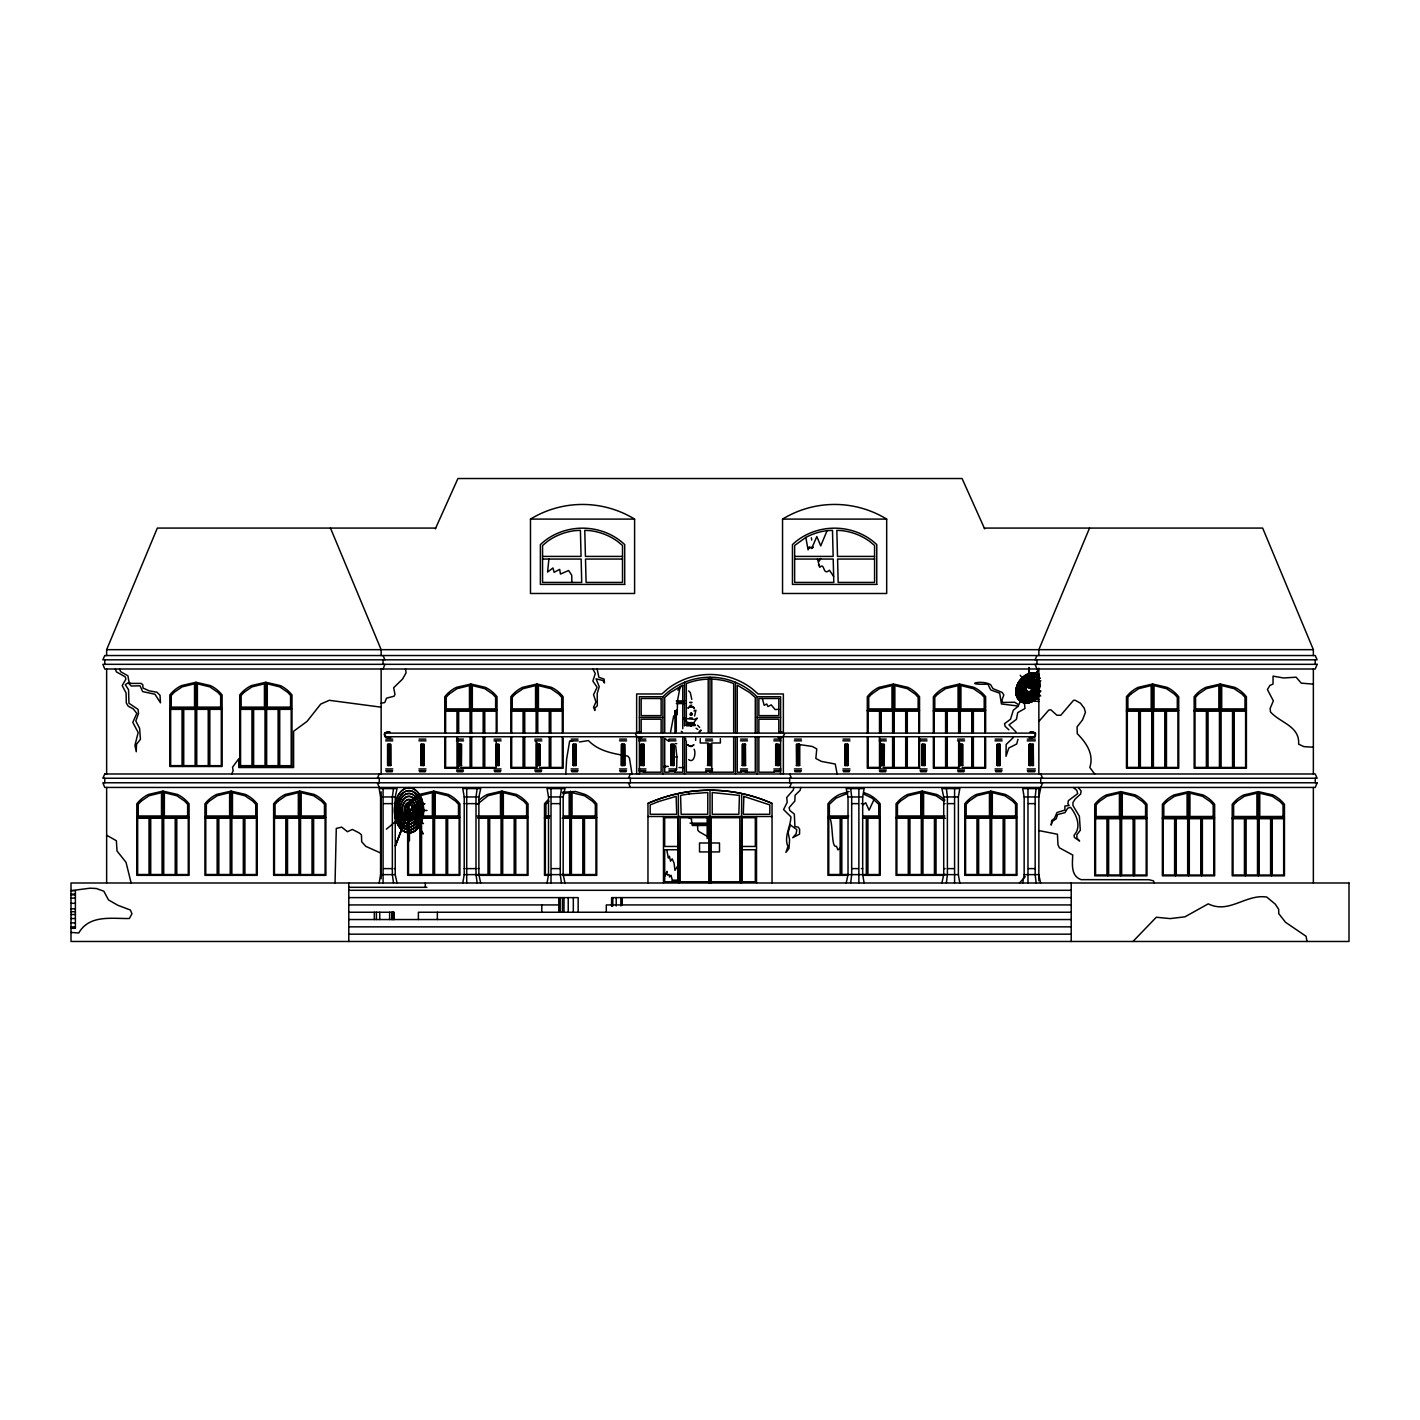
<?xml version="1.0" encoding="UTF-8"?>
<svg xmlns="http://www.w3.org/2000/svg" width="1420" height="1420" viewBox="0 0 1420 1420"><rect width="100%" height="100%" fill="white"/><g stroke="black" fill="none" stroke-linecap="round" stroke-linejoin="round"><path stroke-width="1.5" d="M548.883 559.054L547.605 572.082L552.966 567.947L554.12 572.313L559.675 569.384L560.474 574.071L568.621 570.503L571.727 575.224L571.887 582.413M426.994 810.465L405.055 810.234C404.079 814.565 412.19 819.819 412.723 811.796M400.351 813.82L404.54 822.411L395.328 845.912L408.694 810.163L423.213 833.93L408.8 810.27L424.899 803.684L408.765 810.074L409.137 840.658M675.672 745.766L676.914 756.966L676.63 769.924L675.441 769.924M1017.98 739.252L1016.702 743.991L1008.821 748.003L1005.999 756.31L1006.159 744.471L1013.206 737.619M335.049 882.991L336.274 828.446L341.67 827.132L347.421 831.694L352.373 829.44L359.047 832.848L361.425 834.747L361.709 841.794L365.81 846.355L381.146 853.225M741.719 793.567L741.009 882.991M691.788 714.349L691.806 713.514A2.68 2.52 -10 0 1 691.913 715.005L690.28 715.005A4.633 4.366 -10 0 1 690.493 713.497L690.528 714.668L691.788 714.278M565.799 773.989L566.615 759.221L569.633 741.062L572.615 741.098M858.869 788.597L858.869 882.991M954.577 788.597L954.577 882.991M1027.973 882.991L1027.973 788.597M691.806 713.514L690.723 714.597A2.876 2.716 -10 0 1 690.865 713.656L691.54 713.39M687.99 722.372C685.611 723.916 694.753 720.934 693.599 724.129M383.08 882.991L383.08 788.597M466.718 882.991L466.718 788.597M551.013 882.991L551.013 788.597M405.534 808.726L405.055 810.234M412.9 811.885L412.528 807.27M415.918 813.163L415.261 804.856M414.516 824.984L419.628 814.76L418.598 801.909M421.385 815.506L420.178 800.525M395.044 815.967L396.464 821.434A22.613 14.555 -90 0 0 421.687 821.701L423.692 810.429L421.793 799.105M668.838 739.909L668.66 741.24L664.72 738.418L664.72 772.196L668.713 772.196M1036.405 685.86L1033.245 692.96A7.881 5.964 -54.6 0 1 1024.565 693.847A7.881 5.964 -54.6 0 1 1024.903 684.458C1027.033 681.121 1032.624 678.92 1035.428 682.647L1035.961 684.227M1037.896 687.688C1040.629 678.316 1027.352 675.92 1023.66 683.57A9.922 7.49 -54.6 0 0 1023.234 695.374A9.922 7.49 -54.6 0 0 1034.133 694.256L1035.837 692.303M850.686 882.991L851.68 874.631L851.68 796.957L850.686 788.597M946.377 882.991L947.389 874.631L947.389 796.957L946.377 788.597M1036.156 788.597L1035.162 796.957L1035.162 874.631L1036.156 882.991M387.11 737.459A9.141 9.141 0 0 1 385.104 736.731A4.775 4.775 0 0 1 384.625 733.11A9.816 9.816 0 0 1 390.038 731.992A19.294 13.65 90 0 0 386.098 732.471L384.465 734.335L386.417 737.282A17.927 12.673 -90 0 0 390.66 737.601M694.398 710.106L694.131 711.118M393.517 788.597L392.346 796.957L392.346 874.631L393.517 882.991M477.173 788.597L476.002 796.957L476.002 874.631L477.173 882.991M561.45 788.597L560.279 796.957L560.279 874.631L561.45 882.991M379.14 882.991L380.578 874.631L380.578 796.957L379.14 788.597L397.05 788.597L395.239 796.957L395.239 874.631L397.05 882.991M462.778 882.991L464.216 874.631L464.216 796.957L462.778 788.597L480.688 788.597L478.877 796.957L478.877 874.631L480.688 882.991M547.073 882.991L548.51 874.631L548.51 796.957L547.073 788.597L564.982 788.597L563.172 796.957L563.172 874.631L564.982 882.991M864.123 882.991L862.685 874.631L862.685 796.957L864.123 788.597L846.213 788.597L848.024 796.957L848.024 874.631L846.213 882.991M959.813 882.991L958.376 874.631L958.376 796.957L959.813 788.597L941.904 788.597L943.714 796.957L943.714 874.631L941.904 882.991M1022.719 882.991L1024.157 874.631L1024.157 796.957L1022.719 788.597L1040.629 788.597L1038.819 796.957L1024.157 796.957M670.595 731.903L673.683 715.893L675.015 717.597L674.926 710.781L677.18 714.757L677.571 700.379L680.18 686.446M793.816 787.443L793.336 789.946L786.733 797.472L787.195 802.264L783.574 809.577L790.869 816.766C790.762 826.848 783.68 836.327 787.922 846.551L785.899 852.444L788.97 848.521L789.591 839.753L788.118 832.457L790.425 824.984L796.815 829.617L796.141 833.771L792.733 837.693L799.566 834.126L799.62 829.156L798.129 827.097L794.916 826.547L794.33 814.086L789.786 810.394L789.147 807.607L794.845 801.022L795.093 795.235L800.046 790.443L800.827 787.443M414.09 812.382C414.036 819.766 404.096 819.606 404.132 812.275C405.463 824.825 419.006 814.388 413.788 806.169M416.947 817.387L418.19 810.359L417.018 803.312C420.604 811.21 415.421 829.599 404.54 822.411M418.403 818.719L419.486 814.689M396.961 815.186L398.079 820.014A19.738 12.709 -90 0 0 420.089 820.245L421.243 815.453M423.036 816.216L418.971 826.813A21.193 13.65 -90 0 1 409.492 832.777C401.043 832.315 396.428 823.387 395.168 815.914M873.957 799.655L869.075 810.181L865.721 802.744L862.65 805.087M693.599 723.738L694.007 722.886M1026.305 688.043L1027.175 686.109A4.171 3.159 -54.6 0 0 1027.015 691.061A4.171 3.159 -54.6 0 0 1031.594 690.599M1037.115 690.067C1041.659 683.694 1033.884 674.926 1027.299 679.931M1038.694 690.528L1040.061 684.724L1029.624 687.972L1026.429 687.031L1040.966 691.114M827.079 530.636L820.742 545.884L816.819 536.565L811.885 547.96L810.909 547.144L809.666 548.155L809.311 546.771L808.069 549.859L805.832 537.434A56.303 51.581 0 0 1 827.079 530.636L832.475 530.317L833.149 556.409L794.632 556.409M395.328 845.912L409.013 810.163M415.35 820.068L411.356 823.582L406.777 823.529L404.647 822.127L405.57 819.695L403.173 815.524M406.422 817.441L405.658 819.447L407.309 820.511L412.51 819.517M406.51 817.174L409.12 810.092L405.055 810.057M687.812 723.632L687.884 724.555M383.045 668.997L384.927 664.329M789.644 787.443L791.543 782.775M1040.736 787.443L1042.635 782.775M1034.257 737.033A9.141 9.141 0 0 0 1034.896 736.731L1035.375 733.11L1033.902 732.471A19.294 13.65 -90 0 0 1029.961 731.992A9.816 9.816 0 0 1 1035.375 733.11A4.775 4.775 0 0 1 1034.896 736.731L1033.582 737.282A17.927 12.673 -90 0 1 1029.34 737.601M106.642 655.543L106.642 649.668L157.336 528.08L435.692 528.08M1089.531 528.08L1038.854 649.668L1038.854 655.543M231.566 774.326L233.129 770.758L232.543 767.191L238.791 758.724L238.791 767.528L293.603 767.528L293.603 731.282L307.039 721.395L320.742 704.072L329.245 700.308L381.146 707.178M377.365 778.249L379.264 773.989M628.457 778.249L630.356 773.989M1035.073 659.821L1036.955 655.543M1039.493 681.742L1029.571 687.812L1028.932 668.003M435.336 528.861L457.932 478.522L962.068 478.522L984.663 528.861M677.784 865.756L674.979 870.353L674.038 863.023L672.157 858.816L670.542 861.177L669.388 856.278L668.359 858.053L666.743 849.746M1040.824 680.677L1029.571 687.812L1038.783 668.234L1029.695 688.043L1029.198 667.506M664.684 876.424L666.974 871.33C666.637 879.495 669.281 870.708 669.512 877.045L671.074 875.306L672.672 881.784M412.35 813.198A5.786 3.728 -90 0 1 405.889 813.128A6.071 3.905 -90 0 1 409.155 804.199L409.084 815.985L432.372 815.985L432.372 792.662L419.894 795.75L409.084 804.359A6.071 3.905 -90 0 1 412.492 813.341A6.071 3.905 -90 0 1 405.73 813.269A5.786 3.728 -90 0 1 409.155 804.483A5.786 3.728 -90 0 1 412.35 813.198L409.102 816.056L405.339 811.796M415.03 815.648L410.895 820.849L405.57 819.695M414.072 818.062L415.971 810.341L415.084 805.016M419.965 820.139L417.728 824.7A18.478 11.893 -90 0 1 409.475 829.919L402.765 827.115M689.818 723.916L691.558 723.898L687.759 724.235A4.562 1.189 0 0 0 687.404 725.868L695.179 725.478A4.562 1.189 0 0 0 693.422 724.111M819.251 561.166L820.636 558.451M1031.683 690.723L1033.298 685.824M1032.429 689.871L1032.997 688.878M1033.298 690.475L1034.062 683.908L1029.606 682.825M1037.292 690.12L1034.239 694.398A10.153 7.668 -54.6 0 1 1023.092 695.534A10.153 7.668 -54.6 0 1 1023.518 683.464L1025.258 681.493M1038.393 694.131L1040.221 690.972A14.076 10.632 -54.6 0 1 1022.24 699.811A14.076 10.632 -54.6 0 1 1021.726 680.677A14.076 10.632 -54.6 0 1 1039.759 678.405M1040.328 690.99L1036.05 696.989A14.218 10.756 -54.6 0 1 1020.412 698.604A14.218 10.756 -54.6 0 1 1021.015 681.671L1026.305 676.719M687.812 745.358L687.812 744.754M693.51 724.395L691.54 723.916M694.611 715.982L695.924 710.106M416.681 822.144C411.055 832.599 398.434 823.902 398.576 814.53M1029.358 673.488L1019.737 680.766A16.294 12.319 -54.6 0 0 1019.045 700.149A16.294 12.319 -54.6 0 0 1036.973 698.303L1039.759 695.125A16.294 12.319 -54.6 0 1 1020.163 701.107A16.294 12.319 -54.6 0 1 1019.613 680.677A16.294 12.319 -54.6 0 1 1039.103 674.589M1026.802 678.316L1022.258 682.558A12.194 9.212 -54.6 0 0 1021.743 697.078L1018.832 704.852L1014.643 702.243L1002.626 702.456L1001.934 700.166L1003.833 694.895L1002.183 692.445L992.97 688.629L990.592 684.671C981.894 679.328 961.233 685.079 987.894 684.174L990.698 689.907L999.698 693.208L1001.419 703.965L1018.459 706.077L1013.33 710.213L1010.507 719.265L1004.508 723.721L1005.182 726.401L1008.874 729.827M1034.594 685.043L1034.204 689.232L1032.393 691.753A5.982 4.526 -54.6 0 1 1025.808 692.428A5.982 4.526 -54.6 0 1 1026.074 685.31L1028.293 683.215M1038.854 721.484L1048.776 710.071L1050.906 709.822L1056.888 715.236L1060.758 715.289L1073.52 700.326L1075.171 700.273L1080.478 703.237L1084.188 708.118L1085.448 712.325L1082.484 719.993L1077.088 726.827L1077.247 733.661C1086.637 743.068 1094.074 754.41 1089.814 767.457L1094.678 773.989M1019.471 882.991L1025.258 876.601M477.209 804.359L488.001 795.75L500.479 792.662L500.479 815.985L477.209 815.985M548.848 801.164L545.919 804.359L545.919 815.985L549.788 815.985M699.048 731.992L700.752 730.164M699.492 732.01L701.125 730.27M1132.965 941.478L1156.306 917.249L1170.169 918.598L1184.99 916.805L1208.243 903.848C1229.188 914.249 1245.713 893.819 1266.729 897.049L1275.249 904.114L1278.674 909.297L1278.763 913.646L1285.526 922.29L1306.081 936.295L1307.004 941.478M1022.595 677.677L1029.358 673.63L1036.6 673.595A15.123 11.431 -54.6 0 1 1039.12 674.802A16.135 12.194 -54.6 0 0 1019.72 680.748A16.135 12.194 -54.6 0 0 1020.252 700.983A16.135 12.194 -54.6 0 0 1039.546 694.966M1024.423 680.286C1028.417 675.618 1037.842 675.068 1039.493 682.115M1026.358 683.055L1031.257 680.854L1034.204 681.707A7.668 5.786 -54.6 0 1 1031.488 693.901A7.668 5.786 -54.6 0 1 1023.323 688.043A7.668 5.786 -54.6 0 1 1034.08 681.618M1027.193 684.28L1029.606 682.629M1027.902 685.292L1031.506 683.996L1033.281 686.836M805.832 537.434L794.632 545.493L794.632 582.413L833.806 582.413L833.203 559.054L794.632 559.054M690.191 722.816L691.38 722.94M840.125 848.059L837.96 849.959L836.451 846.213C831.321 848.592 833.291 826.795 830.043 818.24M1026.341 676.843L1032.535 674.784M1028.737 684.653L1031.435 684.191M778.817 709.325L775.089 709.556L771.22 704.87L767.954 706.539L766.729 704L764.173 705.314L762.362 698.516M1039.688 684.671L1029.465 687.866L1040.718 695.995M693.262 723.099L687.972 722.62M562.373 792.253L575.615 791.508L585.147 794.454A33.263 33.263 0 0 1 596.755 803.809L596.755 875.341L564.095 875.341M562.728 793.638L569.189 792.662L569.189 815.985L563.385 815.985M849.071 791.508L839.539 794.454A33.263 33.263 0 0 0 827.931 803.809L827.931 875.341L847.527 875.341M847.722 793.265L836.025 798.164L829.351 804.359L829.351 815.985L848.752 815.985M411.836 826.422C404.576 828.889 399.535 820.671 398.718 814.476M409.031 832.653L409.492 832.564A20.98 13.508 -90 0 0 418.882 826.653M381.146 703.202L384.767 702.545L386.524 698.161L394.121 696.208L394.973 694.273L393.642 687.741L402.534 679.097L406.084 672.778L405.517 668.997M1029.411 675.458L1035.73 675.441A13.17 9.958 -54.6 0 1 1039.884 678.476M1029.465 677.269L1034.594 677.109M579.413 741.985L588.448 740.566C598.903 751.464 613.564 753.629 627.835 756.097L629.468 758.209L632.024 773.989M689.907 705.474L691.824 705.172M195.96 682.274L181.44 685.611A33.263 33.263 0 0 0 169.832 694.948L169.832 766.481L222.106 766.481L222.106 694.948A33.263 33.263 0 0 0 210.497 685.611L195.96 682.274L195.96 766.481M265.859 682.274L251.34 685.611A33.263 33.263 0 0 0 239.731 694.948L239.731 766.481L291.988 766.481L291.988 694.948A33.263 33.263 0 0 0 280.379 685.611L265.859 682.274L265.859 766.481M497.035 731.779L497.035 696.723A33.263 33.263 0 0 0 485.427 687.369L470.907 684.032L456.37 687.369A33.263 33.263 0 0 0 444.762 696.723L444.762 733.093M563.119 731.779L563.119 696.723A33.263 33.263 0 0 0 551.51 687.369L536.973 684.032L522.453 687.369A33.263 33.263 0 0 0 510.845 696.723L510.845 733.093M919.556 731.779L919.556 696.723A33.263 33.263 0 0 0 907.948 687.369L893.428 684.032L878.891 687.369A33.263 33.263 0 0 0 867.3 696.723L867.3 733.093M985.64 731.779L985.64 696.723A33.263 33.263 0 0 0 974.031 687.369L959.494 684.032L944.974 687.369A33.263 33.263 0 0 0 933.366 696.723L933.366 733.093M1152.596 684.032L1138.077 687.369A33.263 33.263 0 0 0 1126.468 696.723L1126.468 768.238L1178.724 768.238L1178.724 696.723A33.263 33.263 0 0 0 1167.116 687.369L1152.596 684.032L1152.596 768.238M1220.277 684.032L1205.757 687.369A33.263 33.263 0 0 0 1194.149 696.723L1194.149 768.238L1246.405 768.238L1246.405 696.723A33.263 33.263 0 0 0 1234.796 687.369L1220.277 684.032L1220.277 768.238M162.945 791.117L148.408 794.454A33.263 33.263 0 0 0 136.799 803.809L136.799 875.341L189.073 875.341L189.073 803.809A33.263 33.263 0 0 0 177.464 794.454L162.945 791.117L162.945 875.341M231.052 791.117L216.532 794.454A33.263 33.263 0 0 0 204.924 803.809L204.924 875.341L257.18 875.341L257.18 803.809A33.263 33.263 0 0 0 245.571 794.454L231.052 791.117L231.052 875.341M299.762 791.117L285.242 794.454A33.263 33.263 0 0 0 273.634 803.809L273.634 875.341L325.89 875.341L325.89 803.809A33.263 33.263 0 0 0 314.281 794.454L299.762 791.117L299.762 875.341M433.792 791.117L419.273 794.454A33.263 33.263 0 0 0 407.664 803.809L407.664 875.341L459.92 875.341L459.92 803.809A33.263 33.263 0 0 0 448.329 794.454L433.792 791.117L433.792 875.341M477.954 875.341L528.045 875.341L528.045 803.809A33.263 33.263 0 0 0 516.436 794.454L501.899 791.117L487.379 794.454A33.263 33.263 0 0 0 479.161 800.117M944.921 800.117A33.263 33.263 0 0 0 936.685 794.454L922.166 791.117L907.646 794.454A33.263 33.263 0 0 0 896.038 803.809L896.038 875.341L943.945 875.341M990.876 791.117L976.356 794.454A33.263 33.263 0 0 0 964.748 803.809L964.748 875.341L1017.004 875.341L1017.004 803.809A33.263 33.263 0 0 0 1005.413 794.454L990.876 791.117L990.876 875.341M1120.859 791.615L1106.34 794.952A33.263 33.263 0 0 0 1094.731 804.306L1094.731 875.821L1146.987 875.821L1146.987 804.306A33.263 33.263 0 0 0 1135.379 794.952L1120.859 791.615L1120.859 875.821M1188.505 791.615L1173.985 794.952A33.263 33.263 0 0 0 1162.377 804.306L1162.377 875.821L1214.65 875.821L1214.65 804.306A33.263 33.263 0 0 0 1203.042 794.952L1188.505 791.615L1188.505 875.821M1258.333 791.615L1243.813 794.952A33.263 33.263 0 0 0 1232.205 804.306L1232.205 875.821L1284.461 875.821L1284.461 804.306A33.263 33.263 0 0 0 1272.852 794.952L1258.333 791.615L1258.333 875.821M733.678 732.312L733.678 683.588C718.644 677.642 701.356 677.642 686.322 683.588L686.322 725.673M708.793 837.232L699.137 831.694L697.788 830.167L697.539 825.091L691.93 824.221L691.451 819.02L688.718 817.707M530.476 519.099L634.598 519.099L634.598 593.489L530.476 593.489L530.476 519.099A99.844 99.844 0 0 1 634.598 519.099M782.544 519.099L886.683 519.099L886.683 593.489L782.544 593.489L782.544 519.099A99.844 99.844 0 0 1 886.683 519.099M984.308 528.08L1262.664 528.08L1313.358 649.668L1313.358 655.543M542.564 556.409L581.064 556.409L580.407 530.317L575.011 530.636A56.303 51.581 0 0 0 547.534 541.357L542.564 545.493L542.564 582.413L581.721 582.413L581.135 559.054L542.564 559.054M622.51 556.409L585.43 556.409L584.774 530.317L590.063 530.636A56.303 51.581 0 0 1 617.522 541.357L622.51 545.493L622.51 582.413L586.087 582.413L585.501 559.054L622.51 559.054M874.578 556.409L837.516 556.409L836.841 530.317L842.131 530.636A56.303 51.581 0 0 1 869.608 541.357L874.578 545.493L874.578 582.413L838.173 582.413L837.587 559.054L874.578 559.054M106.642 649.668L1313.358 649.668M780.609 732.649L780.609 696.723L757.073 696.723A66.598 66.598 0 0 0 662.927 696.723L639.39 696.723L639.39 732.649M676.293 700.912L684.724 700.912M677.145 702.226L683.677 702.226M689.907 702.297L691.824 702.297M690.014 702.722L691.717 702.722M676.293 703.557L684.724 703.557M169.832 708.544L222.106 708.544M239.731 708.544L291.988 708.544M169.832 709.343L182.062 709.379L182.062 765.646L170.666 765.646L170.666 709.379M239.731 709.343L251.961 709.379L251.961 765.646L240.566 765.646L240.566 709.379M444.762 710.319L497.035 710.319M510.845 710.319L563.119 710.319M867.3 710.319L919.556 710.319M933.366 710.319L985.64 710.319M1126.468 710.319L1178.724 710.319M1194.149 710.319L1246.405 710.319M444.762 711.118L456.991 711.154L456.991 732.791M510.845 711.118L523.075 711.154L523.075 732.791M867.3 711.118L879.512 711.154L879.512 732.791M933.366 711.118L945.596 711.154L945.596 732.791M1126.468 711.118L1138.698 711.154L1138.698 767.403L1127.303 767.403L1127.303 711.154M1194.149 711.118L1206.379 711.154L1206.379 767.403L1194.983 767.403L1194.983 711.154M691.647 713.195L690.599 713.195L691.647 713.603M639.39 717.419L662.927 717.419M757.073 717.419L780.609 717.419M689.499 717.952L692.215 717.952M687.972 723.419L693.759 723.419M384.625 733.11L1035.375 733.11M385.104 736.731L1034.896 736.731M385.814 739.11L392.648 739.11M419.042 739.11L425.876 739.11M456.601 739.11L463.417 739.11M494.124 739.11L500.941 739.11M534.861 739.11L541.694 739.11M571.195 739.11L578.029 739.11M619.67 739.11L626.486 739.11M638.982 739.11L645.816 739.11M669.033 739.11L675.849 739.11M705.687 739.11L712.503 739.11M740.566 739.11L747.399 739.11M773.953 739.11L780.769 739.11M794.543 739.11L801.359 739.11M843.001 739.11L849.834 739.11M879.335 739.11L886.169 739.11M920.089 739.11L926.905 739.11M957.612 739.11L964.446 739.11M995.171 739.11L1001.987 739.11M1027.352 739.11L1035.216 739.11M385.69 740.849L392.772 740.849M418.918 740.849L426 740.849M456.459 740.849L463.541 740.849M494 740.849L501.082 740.849M534.736 740.849L541.819 740.849M571.071 740.849L578.153 740.849M619.546 740.849L626.628 740.849M638.858 740.849L645.94 740.849M668.891 740.849L675.991 740.849M705.545 740.849L712.645 740.849M740.441 740.849L747.523 740.849M773.811 740.849L780.911 740.849M794.401 740.849L801.501 740.849M842.876 740.849L849.959 740.849M879.211 740.849L886.293 740.849M919.947 740.849L927.047 740.849M957.488 740.849L964.57 740.849M995.029 740.849L1002.112 740.849M1027.21 740.849L1035.34 740.849M708.207 742.997L700.255 742.997L700.255 738.631M675.281 743.689L676.772 743.689M572.952 744.346L576.272 744.346L576.218 765.416L572.952 765.451L574.621 765.416L574.621 744.382M674.109 744.382L670.772 744.382L670.826 765.416L674.109 765.451L674.109 744.382L673.879 765.416M707.426 744.346L710.763 744.346M745.642 744.346L742.323 744.346L742.323 765.416L745.642 765.451L744.417 765.416L744.417 744.382M959.352 744.382L962.689 744.382L962.636 765.416L959.352 765.451L961.02 765.416L961.02 744.382M1033.458 744.346L1029.092 744.382L1029.092 765.416L1033.458 765.451L1033.245 744.382M675.174 756.966L676.878 756.966M387.571 765.451L390.908 765.451L390.837 744.382L387.571 744.382L387.571 765.416L389.24 765.416L389.24 744.382M390.908 765.416L389.666 765.416L389.666 744.382M420.781 765.451L424.118 765.451L424.118 744.382L420.781 744.382L420.852 765.416L421.279 744.382M424.118 765.416L422.894 765.416L422.894 744.382M461.447 765.416L461.624 744.382L458.341 744.382L458.394 765.416L460.009 765.416L460.009 744.382M498.97 765.416L499.148 744.382L495.864 744.382L495.917 765.416L496.361 744.382M539.724 744.382L539.724 765.416L539.955 744.382L536.618 744.346L536.618 765.416L538.286 765.416L538.286 744.382M576.272 765.416L575.047 765.416L575.047 744.382M640.952 765.416L640.74 744.382L644.059 744.346L644.005 765.416L642.834 765.416L642.834 744.382M670.772 765.416L671.269 744.382M674.109 765.416L672.867 765.416L672.867 744.382M707.657 765.416L707.923 744.382M710.533 744.382L710.763 765.416L709.521 765.416L709.521 744.382M742.323 765.416L743.973 765.416L743.973 744.382M775.693 765.451L779.03 765.451L778.976 744.382L775.693 744.346L775.693 765.416L776.19 744.382M779.03 765.416L777.787 765.416L777.787 744.382M796.514 765.416L796.336 744.382L799.62 744.346L799.62 765.416L798.377 765.416L798.377 744.382M844.758 765.451L848.077 765.451L848.077 744.382L844.758 744.382L844.758 765.416L846.409 765.416L846.409 744.382M884.198 765.416L884.358 744.382L881.092 744.346L881.092 765.416L882.743 765.416L882.743 744.382M924.668 744.382L924.935 765.416L925.165 744.382L921.828 744.382L921.882 765.416L922.325 744.382M962.689 765.416L961.464 765.416L961.464 744.382M998.952 765.416L1000.248 765.416L1000.195 744.382L996.911 744.382L997.142 765.416M1033.458 765.416L1032.233 765.416L1032.233 744.382M458.341 765.451L461.678 765.451L460.435 765.416L460.435 744.382M495.864 765.451L499.201 765.451L497.959 765.416L497.959 744.382M536.618 765.451L539.955 765.451L538.712 765.416L538.712 744.382M644.059 765.451L640.74 765.451L641.219 744.382M707.426 765.451L710.763 765.451M799.62 765.451L796.283 765.451L797.951 765.416L797.951 744.382M881.092 765.451L884.411 765.451L883.187 765.416L883.187 744.382M921.828 765.451L925.165 765.451L923.923 765.416L923.923 744.382M1000.248 765.451L996.911 765.451L998.58 765.416L998.58 744.382M664.081 766.392L668.341 766.392M460.577 767.403L470.073 767.403L470.073 737.122M539.689 767.457L549.256 767.457L549.256 737.122M883.098 767.403L892.594 767.403L892.594 737.122M962.21 767.457L971.777 767.457L971.777 737.122M678.991 767.563L683.837 767.563M462.192 768.238L494.852 768.238M541.34 768.238L563.119 768.238L563.119 738.205M884.713 768.238L919.556 768.238L919.556 738.205M959.494 768.238L933.366 768.238L933.366 737.477M963.86 768.238L985.64 768.238L985.64 738.205M385.69 768.948L392.772 768.948M418.918 768.948L426 768.948M456.459 768.948L463.541 768.948M494 768.948L501.082 768.948M534.736 768.948L541.819 768.948M571.071 768.948L578.153 768.948M619.546 768.948L626.628 768.948M638.858 768.948L645.94 768.948M668.891 768.948L675.991 768.948M705.545 768.948L712.645 768.948M740.441 768.948L747.523 768.948M773.811 768.948L780.911 768.948M794.401 768.948L801.501 768.948M842.876 768.948L849.959 768.948M879.211 768.948L886.293 768.948M919.947 768.948L927.047 768.948M957.488 768.948L964.57 768.948M995.029 768.948L1002.112 768.948M1027.21 768.948L1035.34 768.948M385.814 770.687L392.648 770.687M419.042 770.687L425.876 770.687M456.601 770.687L463.417 770.687M494.124 770.687L500.941 770.687M534.861 770.687L541.694 770.687M571.195 770.687L578.029 770.687M619.67 770.687L626.486 770.687M638.982 770.687L645.816 770.687M669.033 770.687L675.849 770.687M705.687 770.687L712.503 770.687M740.566 770.687L747.399 770.687M773.953 770.687L780.769 770.687M794.543 770.687L801.359 770.687M843.001 770.687L849.834 770.687M879.335 770.687L886.169 770.687M920.089 770.687L926.905 770.687M957.612 770.687L964.446 770.687M995.171 770.687L1001.987 770.687M1027.352 770.687L1035.216 770.687M386.329 771.734L392.151 771.734M419.539 771.734L425.361 771.734M457.098 771.734L462.92 771.734M494.622 771.734L500.443 771.734M535.375 771.734L541.197 771.734M571.692 771.734L577.532 771.734M620.167 771.734L625.989 771.734M639.479 771.734L645.319 771.734M669.53 771.734L675.352 771.734M706.184 771.734L712.006 771.734M741.062 771.734L746.902 771.734M774.45 771.734L780.272 771.734M795.04 771.734L800.862 771.734M843.498 771.734L849.337 771.734M879.832 771.734L885.672 771.734M920.586 771.734L926.408 771.734M958.109 771.734L963.931 771.734M995.668 771.734L1001.49 771.734M1027.849 771.734L1034.718 771.734M643.402 772.196L661.134 772.196L661.134 736.873M674.731 772.196L682.736 772.196L682.736 737.388M706.024 772.196L686.322 772.196L686.322 741.169M710 772.196L733.678 772.196L733.678 736.749M741.275 772.196L737.264 772.196L737.264 737.388M745.269 772.196L755.28 772.196L755.28 737.14M774.379 772.196L758.866 772.196L758.866 736.873M380.578 796.957L395.239 796.957M464.216 796.957L478.877 796.957M548.51 796.957L563.154 796.957M848.024 796.957L862.685 796.957M943.714 796.957L958.376 796.957M383.79 803.631L392.346 803.631M394.227 803.631L395.239 803.631M464.216 803.631L465.228 803.631M467.446 803.631L476.002 803.631M477.865 803.631L478.877 803.631M551.723 803.631L560.279 803.631M851.68 803.631L858.39 803.631M861.319 803.631L862.685 803.631M943.714 803.631L945.099 803.631M947.389 803.631L954.08 803.631M1028.453 803.631L1035.162 803.631M386.364 829.173L409.244 810.27L409.475 840.658M863.236 815.985L878.767 815.985L878.767 804.359L872.093 798.164L863.502 793.993M944.939 815.985L923.586 815.985L923.586 792.662L936.064 795.75L943.945 801.164M647.964 816.5L772.036 816.5M136.799 817.405L189.073 817.405M204.924 817.405L257.18 817.405M273.634 817.405L325.89 817.405M407.664 817.405L459.92 817.405M477.954 817.405L528.045 817.405M544.499 817.405L548.848 817.405M564.095 817.405L596.755 817.405M827.931 817.405L847.527 817.405M862.774 817.405L880.187 817.405M896.038 817.405L943.945 817.405M964.748 817.405L1017.004 817.405M708.793 817.707L680.18 817.707L680.18 881.784L708.793 881.784M711.207 817.707L739.82 817.707L739.82 881.784L711.207 881.784M1094.731 817.902L1146.987 817.902M1162.377 817.902L1214.65 817.902M1232.205 817.902L1284.461 817.902M136.799 818.204L149.029 818.24L149.029 874.507L137.651 874.507L137.651 818.24M204.924 818.204L217.154 818.24L217.154 874.507L205.758 874.507L205.758 818.24M273.634 818.204L285.864 818.24L285.864 874.507L274.468 874.507L274.468 818.24M407.664 818.204L419.894 818.24L419.894 874.507L408.498 874.507L408.498 818.24M477.812 818.204L488.001 818.24L488.001 874.507L478.504 874.507M544.499 818.204L549.132 818.24M562.196 818.204L569.793 818.24L569.793 874.507L562.196 874.507M827.931 818.204L840.161 818.24L840.161 874.507L828.765 874.507L828.765 818.24M847.527 818.204L841.829 818.24L841.829 874.507L847.527 874.507M862.508 818.204L866.324 818.204L866.324 874.542L862.508 874.542M896.038 818.204L908.267 818.24L908.267 874.507L896.872 874.507L896.872 818.24M945.596 818.204L936.029 818.204L936.029 874.542L945.596 874.542M964.748 818.204L976.978 818.24L976.978 874.507L965.582 874.507L965.582 818.24M1094.731 818.701L1106.943 818.736L1106.943 874.986L1095.565 874.986L1095.565 818.736M1162.377 818.701L1174.606 818.736L1174.606 874.986L1163.211 874.986L1163.211 818.736M1232.205 818.701L1244.435 818.736L1244.435 874.986L1233.039 874.986L1233.039 818.736M690.014 823.156L707.178 823.156L707.178 817.139M423.462 823.618L408.694 810.163M693.262 824.31L708.332 824.31M692.161 825.481L707.178 825.481L707.178 838.599M708.793 842.983L699.528 842.983L699.528 851.929L708.793 851.929M711.207 842.983L719.496 842.983L719.496 851.929L711.207 851.929M677.784 846.462L664.684 846.462L664.684 817.707L677.784 817.707L677.784 881.784L664.684 881.784L664.684 849.746L677.784 849.746M742.216 846.462L755.316 846.462L755.316 817.707L742.216 817.707L742.216 881.784L755.316 881.784L755.316 849.746L742.216 849.746M383.79 868.614L392.346 868.614M394.227 868.614L395.239 868.614M464.216 868.614L465.228 868.614M467.446 868.614L476.002 868.614M477.865 868.614L478.877 868.614M551.723 868.614L560.279 868.614M851.68 868.614L858.39 868.614M861.319 868.614L862.685 868.614M943.714 868.614L945.099 868.614M947.389 868.614L954.08 868.614M1028.453 868.614L1035.162 868.614M549.132 874.507L545.333 874.507L545.333 818.24M380.578 874.631L395.204 874.631M464.216 874.631L478.859 874.631M548.51 874.631L563.154 874.631M848.042 874.631L862.685 874.631M943.732 874.631L958.376 874.631M1024.157 874.631L1038.801 874.631L1040.629 882.991M548.848 875.341L544.499 875.341L544.499 803.809A33.263 33.263 0 0 1 547.871 800.117M862.774 875.341L880.187 875.341L880.187 803.809A33.263 33.263 0 0 0 868.578 794.454L863.928 792.626M672.867 880.151L677.145 880.151M671.749 881.323L678.21 881.323M348.787 887.305L426.887 887.305M348.787 890.304L1071.212 890.304M71 894.103L75.384 894.103M71 894.848L75.384 894.848M348.787 897.617L578.153 897.617L578.153 912.244M1071.212 897.617L611.594 897.617L611.594 905.96M71 898.097L75.384 898.097M71 903.297L75.384 903.297M348.787 904.93L558.788 904.93M1071.212 904.93L606.304 904.93L606.304 912.244M71 908.835L75.384 908.835M71 911.693L75.384 911.693M348.787 912.244L394.192 912.244L394.192 919.539M1071.212 912.244L418.385 912.244L418.385 919.539M71 914.515L75.384 914.515M71 918.527L75.384 918.527M348.787 919.539L1071.212 919.539M71 922.876L75.384 922.876M348.787 926.852L1071.212 926.852M71 926.976L75.384 926.976M71 927.686L75.384 927.686M71 928.325L75.384 928.325L75.384 890.677L71 890.677L90.099 888.192L96.347 888.512L103.802 891.174L108.506 899.925L117.824 905.268L130.374 910.025L131.953 913.77L129.326 918.509C111.63 918.811 89.424 914.462 78.757 932.976L71 932.425M348.787 934.165L1071.212 934.165M1313.358 747.222L1303.897 746.636L1298.643 744.186C1299.832 725.957 1280.219 722.94 1270.492 711.952L1270.119 708.527L1273.35 700.859L1267.421 689.57L1269.853 685.469L1273.03 684.067L1273.065 676.115L1283.467 677.979L1296.123 677.198L1301.27 683.162L1313.358 684.12M1038.854 701.48L1026.731 700.522L1024.299 701.711L1024.974 708.509L1017.714 712.627L1016.418 719.372L1008.999 724.857L1016.01 731.992M1032.908 673.009L1036.245 673.417M1030.884 682.612L1033.902 684.067M1038.854 699.581L1021.743 697.113A12.194 9.212 -54.6 0 0 1035.144 695.693L1038.819 690.564L1039.635 682.026M691.54 723.721L692.942 724.75M1038.854 830.576L1057.438 834.25L1057.971 844.758L1059.373 847.793L1072.721 855.017C1072.437 863.786 1070.538 875.803 1081.064 879.654L1148.922 879.726L1153.413 880.826L1154.371 882.991M405.783 829.085L409.031 829.795M688.664 690.901L690.297 692.534L691.771 699.35M106.642 835.208L116.369 840.729L117.026 851.006L126.043 862.366L131.137 882.991M664.684 765.469L665.749 766.871L663.814 766.658M405.268 832.067L401.753 829.759L396.464 821.434A22.613 14.555 -90 0 1 409.226 787.656A22.613 14.555 -90 0 1 421.687 821.701M697.788 729.472L696.102 728.265M687.812 723.188L692.268 723.792L693.705 722.531M681.298 731.353L682.505 732.028M697.593 725.265L699.652 727.484M833.646 576.449L829.44 570.236C822.606 576.413 824.896 561.645 819.748 567.361L817.494 559.054M693.759 744.63L691.469 746.547L687.653 745.092L690.635 746.512L693.759 745.234M1036.742 678.156L1038.41 679.86M1032.056 684.458A4.171 3.159 -54.6 0 1 1030.636 691.149A4.171 3.159 -54.6 0 1 1026.198 687.954A4.171 3.159 -54.6 0 1 1032.056 684.458L1032.748 685.132M688.647 759.647C694.256 763.995 696.155 752.263 694.078 749.227M1073.325 787.443L1076.857 790.408L1077.673 793.656L1068.372 800.649L1067.858 803.738L1069.171 805.53L1064.894 806.045L1064.894 810.057L1056.995 812.524L1054.332 818.559L1051.705 820.529L1051.173 825.091L1052.362 821.399L1056.214 818.772L1057.545 814.601L1065 812.63L1067.662 808.211L1070.503 807.323C1076.591 814.796 1081.72 827.026 1074.088 835.173L1074.336 837.409L1079.626 841.03L1076.946 838.102L1076.839 834.871L1080.301 830.256L1079.378 816.251L1072.934 805.477L1072.987 802.442L1075.242 798.928L1080.656 794.011L1081.117 790.958L1078.295 787.443M404.647 822.127L400.546 813.731M402.694 827.292L398.186 819.908M1020.217 675.263L1029.748 687.937M404.114 817.955L402.499 812.95M400.067 824.115L398.079 820.014A19.738 12.709 -90 0 1 409.208 790.532A19.738 12.709 -90 0 1 420.089 820.245M119.475 668.997L120.718 671.749L127.889 675.778L129.042 682.115L130.853 683.393L141.201 683.41L142.816 684.759L142.976 688.025L149.029 690.812L156.981 692.232L160.016 695.321L160.495 702.847L154.922 694.22L142.639 691.593L140.048 685.807L131.261 686.02L128.102 682.825L125.297 684.688L128.546 689.712L128.954 703.255L138.059 709.397L138.539 713.426L135.823 721.023L139.586 728.265L140.438 739.305L136.498 744.328L136.249 751.748L134.935 745.376L138.166 732.542L132.805 722.372L136.817 713.39L133.16 708.793L128.19 706.184L126.291 702.882L126.096 693.049L122.209 685.541L125.901 679.186L125.244 676.861L116.369 671.837L115.393 668.997M1040.736 773.989L1042.635 778.249M789.644 773.989L791.543 778.249M383.045 655.543L384.927 659.821M592.903 668.997L595.282 673.595L592.85 681.067L597.092 687.262L593.542 694.717L595.956 701.853L593.56 707.391L594.891 710.462L594.838 708.154L597.323 705.704L597.216 693.404L599.24 686.73L596.063 678.831L602.897 680.5L604.494 682.931L604.103 679.115L598.885 677.287L597.128 668.997M330.469 528.08L381.146 649.668L381.146 655.543M1035.073 664.329L1036.955 668.997M628.457 782.775L630.356 787.443M377.365 782.775L379.264 787.443M420.054 800.614L421.704 810.394M413.611 806.311L414.285 810.323M412.368 807.412L412.741 808.814M837.125 773.989L835.262 764.049L821.346 761.386L815.861 758.493L816.766 748.908L812.364 746.476L798.732 744.453L798.785 765.416M811.743 540.079L811.352 537.772M1036.139 684.12L1035.446 689.587L1033.139 692.818A7.668 5.786 -54.6 0 1 1024.707 693.688A7.668 5.786 -54.6 0 1 1025.045 684.564M419.521 806.063L419.876 810.376M678.281 793.567L678.991 882.991M1315.239 659.821L1315.239 664.329M1315.239 778.249L1315.239 782.775M1313.358 668.997L1313.358 773.989M1313.358 787.443L1313.358 882.991M1271.397 817.902L1271.397 875.821M1245.269 817.902L1245.269 875.821M1233.341 710.319L1233.341 768.238M1207.213 710.319L1207.213 768.238M1201.569 817.902L1201.569 875.821M1175.44 817.902L1175.44 875.821M1165.66 710.319L1165.66 768.238M1139.532 710.319L1139.532 768.238M1133.923 817.902L1133.923 875.821M1107.795 817.902L1107.795 875.821M1071.212 882.991L1071.212 941.478M1040.736 778.249L1040.736 782.775M1038.854 668.997L1038.854 773.989M1038.854 789.591L1038.854 880.808M1036.955 659.821L1036.955 664.329M1032.979 744.382L1032.979 765.416M1031.79 744.382L1031.79 765.416L1030.956 744.382M1030.618 744.382L1030.618 765.416L1029.092 765.416L1029.322 744.382M1030.192 744.382L1030.139 765.416M1029.926 744.382L1029.926 765.416M1029.589 744.382L1029.589 765.416M1003.94 817.405L1003.94 875.341M1000.017 744.382L1000.017 765.416M999.751 744.382L999.751 765.416M999.414 744.382L999.414 765.416M999.005 744.382L999.005 765.416M997.745 744.382L997.745 765.416M997.39 744.382L997.39 765.416M984.841 732.773L984.841 711.118L973.357 711.118L973.357 732.773M984.841 737.122L984.841 767.457L973.357 767.457L973.357 737.122M977.812 817.405L977.812 875.341M972.558 710.319L972.558 731.779M972.558 738.205L972.558 768.238M971.777 732.773L971.777 711.118L960.293 711.118L960.293 732.773M962.476 744.382L962.476 765.416M962.21 744.382L962.21 765.416M960.594 744.382L960.594 765.416M960.293 743.618L960.186 765.416M959.849 744.382L959.583 765.416M959.494 684.032L959.494 731.779M959.494 742.5L959.494 766.09M958.66 732.791L958.66 711.154L947.264 711.154L947.264 732.791M958.66 741.453L958.66 767.403L947.264 767.403L947.264 737.122M946.43 710.319L946.43 731.779M946.43 738.205L946.43 768.238M945.596 737.122L945.596 767.403L934.2 767.403L934.2 737.122M935.23 817.405L935.23 875.341M934.2 711.154L934.2 732.791M923.497 744.382L923.497 765.416L922.663 744.382M922.059 744.382L922.059 765.416M922.166 791.117L922.166 875.341M918.758 732.773L918.758 711.118L907.291 711.118L907.291 732.773M918.758 737.122L918.758 767.457L907.291 767.457L907.291 737.122M909.102 817.405L909.102 875.341M906.492 710.319L906.492 731.779M906.492 738.205L906.492 768.238M905.694 732.773L905.694 711.118L894.209 711.118L894.209 732.773M905.694 737.122L905.694 767.457L894.209 767.457L894.209 737.122M893.428 684.032L893.428 731.779M893.428 738.205L893.428 768.238M892.594 732.791L892.594 711.154L881.199 711.154L881.199 732.791M883.932 744.382L883.932 765.416M881.909 744.382L881.909 765.416M881.572 744.382L881.572 765.416M881.305 744.382L881.305 765.416M880.365 710.319L880.365 731.779M880.365 740.352L880.365 768.238L867.3 768.238L867.3 737.477M879.512 737.122L879.512 767.403L868.135 767.403L868.135 737.122M868.135 711.154L868.135 732.791M867.123 817.405L867.123 875.341M847.864 744.382L848.024 765.416L846.852 765.416L846.852 744.382M847.598 744.382L847.598 765.416M847.243 744.382L847.243 765.416M845.592 744.382L845.592 765.416M845.237 744.382L845.237 765.416M844.971 744.382L844.811 765.416M840.995 817.405L840.995 875.341M799.389 744.382L799.389 765.416M799.123 744.382L799.123 765.416M797.117 744.382L797.117 765.416M796.78 744.382L796.78 765.416M789.644 778.249L789.644 782.775M783.361 731.886L783.361 693.972L758.102 693.972L752.209 688.789A69.367 69.367 0 0 0 667.791 688.789L661.897 693.972L636.639 693.972L636.639 732.649M783.361 738.134L783.361 773.989M780.609 736.998L780.609 773.989M778.817 732.454L778.817 719.212L758.866 719.212L758.866 732.454M778.799 744.382L778.533 765.416M777.361 744.382L777.361 765.416L776.527 744.382M775.923 744.382L775.923 765.416M647.964 882.991L647.964 803.418A152.49 152.49 0 0 1 772.036 803.418L772.036 882.991M757.073 696.723L757.073 732.649M757.073 736.998L757.073 773.989M756.523 816.5L756.523 882.991M755.28 732.755L755.28 697.522L749.441 692.41L737.264 685.168L737.264 733.039M745.429 744.382L745.589 765.416M745.163 744.382L745.163 765.416M744.808 744.382L744.808 765.416M743.139 744.382L743.139 765.416M742.802 744.382L742.802 765.416M742.536 744.382L742.536 765.416M735.471 682.292L735.471 732.507M735.471 736.873L735.471 773.989M720.366 738.631L720.366 742.997L711.793 742.997L711.793 772.196M711.793 679.15L711.793 732.081M711.207 816.5L711.207 882.991M710.266 744.382L710.266 765.416M710 677.234L710 732.312M710 790.23L710 882.991M709.095 744.382L709.095 765.416L708.26 744.382M708.793 816.5L708.793 882.991M708.207 679.15L708.207 732.081M708.332 818.222L708.332 837.463M695.658 737.938L695.658 740.352M685.683 738.524L685.683 740.335M684.529 682.292L684.529 725.957M684.529 736.873L684.529 773.989M682.736 728.691L682.736 685.168L670.559 692.41L664.72 697.522L664.72 732.116M676.293 710.053L676.293 731.726M674.962 711.012L674.962 732.951M673.612 744.382L673.612 765.416M672.441 744.382L672.441 765.416L671.607 744.382M663.477 816.5L663.477 882.991M662.927 696.723L662.927 732.649M662.927 736.998L662.927 773.989M661.134 732.454L661.134 719.212L641.183 719.212L641.183 732.454M643.846 744.382L643.846 765.416M643.579 744.382L643.579 765.416M642.39 744.382L642.39 765.416L641.556 744.382M639.39 736.998L639.39 773.989M636.639 736.998L636.639 773.989M630.356 778.249L630.356 782.775M624.516 744.382L624.693 765.416L621.41 765.451L621.41 744.382L624.747 744.346L624.747 765.416L623.504 765.416L623.504 744.382M624.267 744.382L624.267 765.416M623.078 744.382L623.078 765.416L621.41 765.416L621.64 744.382M622.652 744.382L622.652 765.416M622.244 744.382L622.244 765.416M622.262 897.617L622.262 904.93M621.907 744.382L621.907 765.416M620.842 897.617L620.842 905.96M616.209 897.617L616.209 905.96M612.819 897.617L612.819 905.96M583.691 817.405L583.691 875.341M576.058 744.382L576.058 765.416M575.792 744.382L575.792 765.416M573.786 744.382L573.786 765.416M573.432 744.382L573.432 765.416M573.325 897.617L573.325 912.244M573.005 744.382L573.165 765.416M570.627 791.117L570.627 875.341M568.231 897.617L568.231 912.244M563.989 897.617L563.989 912.244M562.32 732.773L562.32 711.118L550.836 711.118L550.836 732.773M562.32 737.122L562.32 767.457L550.836 767.457L550.836 737.122M562.409 897.617L562.409 912.244M560.19 897.617L560.19 912.244M558.788 897.617L558.788 912.244M550.037 710.319L550.037 731.779M550.037 738.205L550.037 768.238M549.256 732.773L549.256 711.118L537.772 711.118L537.772 732.773M541.783 904.93L541.783 912.244M539.458 744.382L539.458 765.416M539.121 744.382L539.121 765.416M537.452 744.382L537.452 765.416M536.973 684.032L536.973 731.779M536.973 742.5L536.973 768.238L510.845 768.238L510.845 737.477M536.139 732.791L536.139 711.154L524.743 711.118L524.743 732.791M536.139 741.453L536.139 767.403L524.743 767.403L524.743 737.122M523.909 710.319L523.909 731.779M523.909 738.205L523.909 768.238M523.075 737.122L523.075 767.403L511.679 767.403L511.679 737.122M514.981 817.405L514.981 875.341M511.679 711.154L511.679 732.791M501.899 791.117L501.899 875.341M498.722 744.382L498.722 765.416M497.532 744.382L497.532 765.416L496.698 744.382M496.237 732.773L496.237 711.118L484.77 711.118L484.77 732.773M496.237 741.453L496.237 767.457L484.77 767.457L484.77 737.122M488.835 817.405L488.835 875.341M483.971 710.319L483.971 731.779M483.971 738.205L483.971 768.238M483.173 732.773L483.173 711.118L471.688 711.118L471.688 732.773M483.173 737.122L483.173 767.457L471.688 767.457L471.688 737.122M470.907 684.032L470.907 731.779M470.907 738.205L470.907 768.238M470.073 732.791L470.073 711.154L458.678 711.118L458.678 732.791M461.18 744.382L461.18 765.416M460.843 744.382L460.843 765.416M459.175 744.382L459.175 765.416M458.82 744.382L458.82 765.416M458.678 743.601L458.678 767.403M457.843 710.319L457.843 731.779M457.843 738.205L457.843 768.238L444.762 768.238L444.762 737.477M456.991 737.122L456.991 767.403L445.614 767.403L445.614 737.122M446.856 817.405L446.856 875.341M445.614 711.154L445.614 732.791M437.36 912.244L437.36 919.539M425.308 882.991L425.308 887.305M424.065 744.382L423.905 765.416M423.639 744.382L423.639 765.416M422.45 744.382L422.45 765.416L421.616 744.382M421.012 744.382L421.012 765.416M420.728 817.405L420.728 875.341M393.5 912.244L393.5 919.539M392.577 912.244L392.577 919.539M391.76 912.244L391.76 919.539M390.411 744.382L390.411 765.416M390.074 744.382L390.074 765.416M389.612 912.244L389.612 919.539M388.405 744.382L388.405 765.416M388.05 744.382L388.05 765.416M387.784 744.382L387.784 765.416M383.045 659.821L383.045 664.329M381.146 668.997L381.146 773.989M381.146 791.827L381.146 878.731M379.743 912.244L379.743 919.539M379.264 778.249L379.264 782.775M376.406 912.244L376.406 919.539M374.312 912.244L374.312 919.539M348.787 882.991L348.787 941.478M312.826 817.405L312.826 875.341M286.698 817.405L286.698 875.341M278.923 708.544L278.923 766.481M252.795 708.544L252.795 766.481M244.116 817.405L244.116 875.341M217.988 817.405L217.988 875.341M209.024 708.544L209.024 766.481M182.896 708.544L182.896 766.481M176.009 817.405L176.009 875.341M149.881 817.405L149.881 875.341M106.642 668.997L106.642 773.989M106.642 787.443L106.642 882.991M104.76 659.821L104.76 664.329M104.76 778.249L104.76 782.775M641.13 731.992A19.294 13.65 -90 0 0 637.172 732.471L635.557 734.335L637.509 737.282A17.927 12.673 -90 0 0 641.751 737.601M778.87 731.992A19.294 13.65 -90 0 1 782.828 732.471L784.443 734.335L782.491 737.282A17.927 12.673 -90 0 1 778.249 737.601M647.964 803.418A152.33 152.33 0 0 1 772.036 803.418M1035.801 675.299A13.312 10.064 -54.6 0 1 1039.99 678.387M1036.902 698.214A16.135 12.194 -54.6 0 1 1019.152 700.024A16.135 12.194 -54.6 0 1 1019.826 680.837M1032.304 691.611A5.769 4.366 -54.6 0 1 1025.968 692.268A5.769 4.366 -54.6 0 1 1026.198 685.398M1036.671 673.453A15.265 11.537 -54.6 0 1 1039.209 674.678M417.622 824.558A18.282 11.768 -90 0 1 409.457 829.706M812.897 547.446A3.319 3.319 0 0 0 811.512 548.51A1.935 1.935 0 0 1 813.056 547.073M818.47 564.752A4.562 1.189 0 0 1 818.683 565.657M677.855 690.155A17.732 17.732 0 0 1 682.718 685.452M739.429 795.413L738.861 814.281L712.219 814.281L712.219 792.52L739.429 795.413M743.849 796.371L743.299 814.281L769.817 814.281L769.817 804.909L743.849 796.371M1317.139 664.329L1315.239 668.997L104.76 668.997L102.861 664.329L1317.139 664.329M1317.139 782.775L1315.239 787.443L104.76 787.443L102.861 782.775L1317.139 782.775M104.76 655.543L102.861 659.821L1317.139 659.821L1315.239 655.543L104.76 655.543M104.76 773.989L102.861 778.249L1317.139 778.249L1315.239 773.989L104.76 773.989M697.131 718.272L691.132 726.259L683.162 718.272L694.558 719.425L697.131 718.272M174.198 692.303L171.252 695.498L171.252 707.125L194.54 707.125L194.54 683.801L182.062 686.889L174.198 692.303M141.166 801.164L138.237 804.359L138.237 815.985L161.507 815.985L161.507 792.662L149.047 795.75L141.166 801.164M244.098 692.303L241.151 695.498L241.151 707.125L264.439 707.125L264.439 683.801L251.961 686.889L244.098 692.303M209.273 801.164L206.344 804.359L206.344 815.985L229.614 815.985L229.614 792.662L217.154 795.75L209.273 801.164M278 801.164L275.054 804.359L275.054 815.985L298.342 815.985L298.342 792.662L285.864 795.75L278 801.164M449.128 694.078L446.199 697.273L446.199 708.899L469.47 708.899L469.47 685.576L457.009 688.664L449.128 694.078M515.212 694.078L512.265 697.273L512.265 708.899L535.553 708.899L535.553 685.576L523.075 688.664L515.212 694.078M871.649 694.078L868.721 697.273L868.721 708.899L891.991 708.899L891.991 685.576L879.53 688.664L871.649 694.078M937.732 694.078L934.786 697.273L934.786 708.899L958.074 708.899L958.074 685.576L945.596 688.664L937.732 694.078M900.404 801.164L897.458 804.359L897.458 815.985L920.746 815.985L920.746 792.662L908.267 795.75L900.404 801.164M969.115 801.164L966.168 804.359L966.168 815.985L989.456 815.985L989.456 792.662L976.978 795.75L969.115 801.164M1130.835 694.078L1127.888 697.273L1127.888 708.899L1151.176 708.899L1151.176 685.576L1138.698 688.664L1130.835 694.078M1099.08 801.661L1096.151 804.856L1096.151 816.482L1119.421 816.482L1119.421 793.159L1106.961 796.247L1099.08 801.661M1198.498 694.078L1195.569 697.273L1195.569 708.899L1218.857 708.899L1218.857 685.576L1206.379 688.664L1198.498 694.078M1166.743 801.661L1163.814 804.856L1163.814 816.482L1187.084 816.482L1187.084 793.159L1174.606 796.247L1166.743 801.661M1236.571 801.661L1233.625 804.856L1233.625 816.482L1256.913 816.482L1256.913 793.159L1244.435 796.247L1236.571 801.661M658.596 801.519L650.183 804.909L650.183 814.281L676.701 814.281L676.151 796.371L658.596 801.519M689.091 793.904L680.571 795.413L681.139 814.281L707.781 814.281L707.781 792.52L689.091 793.904M624.693 584.401L540.381 584.401L540.381 544.606A58.486 53.587 0 0 1 624.693 544.606L624.693 584.401M876.761 584.401L792.449 584.401L792.449 544.606A58.486 53.587 0 0 1 876.761 544.606L876.761 584.401M661.134 698.516L641.183 698.516L641.183 715.627L661.134 715.627L661.134 698.516M778.817 698.516L758.866 698.516L758.866 715.627L778.817 715.627L778.817 698.516M220.668 707.125L197.398 707.125L197.398 683.801L209.858 686.889L217.739 692.303L220.668 695.498L220.668 707.125M290.567 707.125L267.279 707.125L267.279 683.801L279.758 686.889L287.639 692.303L290.567 695.498L290.567 707.125M495.615 708.899L472.328 708.899L472.328 685.576L484.806 688.664L492.669 694.078L495.615 697.273L495.615 708.899M561.681 708.899L538.411 708.899L538.411 685.576L550.871 688.664L558.752 694.078L561.681 697.273L561.681 708.899M918.136 708.899L894.848 708.899L894.848 685.576L907.327 688.664L915.19 694.078L918.136 697.273L918.136 708.899M984.202 708.899L960.932 708.899L960.932 685.576L973.392 688.664L981.273 694.078L984.202 697.273L984.202 708.899M1177.304 708.899L1154.034 708.899L1154.034 685.576L1166.494 688.664L1174.375 694.078L1177.304 697.273L1177.304 708.899M1244.985 708.899L1221.697 708.899L1221.697 685.576L1234.175 688.664L1242.038 694.078L1244.985 697.273L1244.985 708.899M195.126 709.379L183.73 709.379L183.73 765.646L195.126 765.646L195.126 709.379M208.243 709.343L196.759 709.343L196.759 765.682L208.243 765.682L208.243 709.343M221.307 709.343L209.823 709.343L209.823 765.682L221.307 765.682L221.307 709.343M265.025 709.379L253.63 709.379L253.63 765.646L265.025 765.646L265.025 709.379M278.125 709.343L266.658 709.343L266.658 765.682L278.125 765.682L278.125 709.343M291.207 709.343L279.722 709.343L279.722 765.682L291.207 765.682L291.207 709.343M1151.762 711.154L1140.367 711.154L1140.367 767.403L1151.762 767.403L1151.762 711.154M1164.879 711.118L1153.395 711.118L1153.395 767.457L1164.879 767.457L1164.879 711.118M1177.943 711.118L1166.459 711.118L1166.459 767.457L1177.943 767.457L1177.943 711.118M1219.443 711.118L1208.047 711.154L1208.047 767.403L1219.443 767.403L1219.443 711.154M1232.542 711.118L1221.076 711.118L1221.076 767.457L1232.542 767.457L1232.542 711.118M1245.606 711.118L1234.14 711.118L1234.14 767.457L1245.606 767.457L1245.606 711.118M187.635 815.985L164.365 815.985L164.365 792.662L176.843 795.75L184.707 801.164L187.635 804.359L187.635 815.985M255.76 815.985L232.472 815.985L232.472 792.662L244.95 795.75L252.813 801.164L255.76 804.359L255.76 815.985M324.47 815.985L301.182 815.985L301.182 792.662L313.66 795.75L321.523 801.164L324.47 804.359L324.47 815.985M458.5 815.985L435.23 815.985L435.23 792.662L447.69 795.75L455.572 801.164L458.5 804.359L458.5 815.985M526.607 815.985L503.337 815.985L503.337 792.662L515.815 795.75L523.678 801.164L526.607 804.359L526.607 815.985M595.335 815.985L572.047 815.985L572.047 792.662L584.525 795.75L592.389 801.164L595.335 804.359L595.335 815.985M1015.584 815.985L992.314 815.985L992.314 792.662L1004.774 795.75L1012.655 801.164L1015.584 804.359L1015.584 815.985M1145.567 816.482L1122.279 816.482L1122.279 793.159L1134.757 796.247L1142.621 801.661L1145.567 804.856L1145.567 816.482M1213.212 816.482L1189.942 816.482L1189.942 793.159L1202.403 796.247L1210.284 801.661L1213.212 804.856L1213.212 816.482M1283.041 816.482L1259.753 816.482L1259.753 793.159L1272.231 796.247L1280.112 801.661L1283.041 804.856L1283.041 816.482M162.093 818.204L150.715 818.24L150.715 874.507L162.093 874.507L162.093 818.24M175.21 818.204L163.726 818.204L163.726 874.542L175.21 874.542L175.21 818.204M188.274 818.204L176.79 818.204L176.79 874.542L188.274 874.542L188.274 818.204M230.217 818.204L218.822 818.24L218.822 874.507L230.217 874.507L230.217 818.24M243.317 818.204L231.85 818.204L231.85 874.542L243.317 874.542L243.317 818.204M256.381 818.204L244.914 818.204L244.914 874.542L256.381 874.542L256.381 818.204M298.928 818.24L287.532 818.24L287.532 874.507L298.928 874.507L298.928 818.24M312.027 818.204L300.561 818.204L300.561 874.542L312.027 874.542L312.027 818.204M325.091 818.204L313.625 818.204L313.625 874.542L325.091 874.542L325.091 818.204M432.958 818.204L421.562 818.24L421.562 874.507L432.958 874.507L432.958 818.24M446.075 818.204L434.591 818.204L434.591 874.542L446.075 874.542L446.075 818.204M459.139 818.204L447.655 818.204L447.655 874.542L459.139 874.542L459.139 818.204M501.065 818.204L489.687 818.24L489.687 874.507L501.065 874.507L501.065 818.24M514.182 818.204L502.698 818.204L502.698 874.542L514.182 874.542L514.182 818.204M527.246 818.204L515.762 818.204L515.762 874.542L527.246 874.542L527.246 818.204M582.892 818.204L571.408 818.204L571.408 874.542L582.892 874.542L582.892 818.204M595.956 818.204L584.49 818.204L584.49 874.542L595.956 874.542L595.956 818.204M879.388 818.204L867.922 818.204L867.922 874.542L879.388 874.542L879.388 818.204M921.331 818.24L909.936 818.24L909.936 874.507L921.331 874.507L921.331 818.24M934.431 818.204L922.964 818.204L922.964 874.542L934.431 874.542L934.431 818.204M990.042 818.24L978.646 818.204L978.646 874.507L990.042 874.507L990.042 818.24M1003.159 818.204L991.675 818.204L991.675 874.542L1003.159 874.542L1003.159 818.204M1016.223 818.204L1004.739 818.204L1004.739 874.542L1016.223 874.542L1016.223 818.204M1120.025 818.701L1108.63 818.736L1108.63 874.986L1120.025 874.986L1120.025 818.736M1133.124 818.701L1121.64 818.701L1121.64 875.039L1133.124 875.039L1133.124 818.701M1146.188 818.701L1134.722 818.701L1134.722 875.039L1146.188 875.039L1146.188 818.701M1187.67 818.736L1176.275 818.736L1176.275 874.986L1187.67 874.986L1187.67 818.736M1200.787 818.701L1189.303 818.701L1189.303 875.039L1200.787 875.039L1200.787 818.701M1213.851 818.701L1202.367 818.701L1202.367 875.039L1213.851 875.039L1213.851 818.701M1257.499 818.736L1246.103 818.701L1246.103 874.986L1257.499 874.986L1257.499 818.736M1270.598 818.701L1259.132 818.701L1259.132 875.039L1270.598 875.039L1270.598 818.701M1283.662 818.701L1272.196 818.701L1272.196 875.039L1283.662 875.039L1283.662 818.701M1349 882.991L71 882.991L71 941.478L1349 941.478L1349 882.991M612.02 905.96L612.02 897.617L611.931 905.96M1032.074 695.853A10.153 7.668 -54.6 0 0 1035.517 679.594A10.153 7.668 -54.6 0 0 1021.282 688.114A10.153 7.668 -54.6 0 0 1032.074 695.853M1031.08 692.569A5.982 4.526 -54.6 0 0 1033.103 682.984A5.982 4.526 -54.6 0 0 1024.707 688.008A5.982 4.526 -54.6 0 0 1031.08 692.569A5.769 4.366 -54.6 0 0 1032.979 683.162A5.769 4.366 -54.6 0 0 1024.885 688.008A5.769 4.366 -54.6 0 0 1031.026 692.41M1032.02 695.676A9.922 7.49 -54.6 0 0 1035.393 679.789A9.922 7.49 -54.6 0 0 1021.477 688.114A9.922 7.49 -54.6 0 0 1032.02 695.676M1031.541 694.078A7.881 5.964 -54.6 0 0 1034.204 681.44A7.881 5.964 -54.6 0 0 1023.145 688.061A7.881 5.964 -54.6 0 0 1031.541 694.078M1032.571 697.468A12.194 9.212 -54.6 0 0 1036.724 677.926A12.194 9.212 -54.6 0 0 1019.595 688.167A12.194 9.212 -54.6 0 0 1032.571 697.468M416.717 817.387A14.076 9.07 -90 0 0 408.96 796.194A14.076 9.07 -90 0 0 401.008 817.228A14.076 9.07 -90 0 0 416.717 817.387M413.575 814.317A8.005 5.147 -90 0 0 409.155 802.264A8.005 5.147 -90 0 0 404.647 814.21A8.005 5.147 -90 0 0 413.575 814.317M421.332 821.594A22.383 14.431 -90 0 0 408.995 787.869A22.383 14.431 -90 0 0 396.358 821.328A22.383 14.431 -90 0 0 421.332 821.594M416.77 817.228A13.756 8.857 -90 0 0 409.191 796.514A13.756 8.857 -90 0 0 401.416 817.068A13.756 8.857 -90 0 0 416.77 817.228M415.208 815.808A10.934 7.047 -90 0 0 409.173 799.336A10.934 7.047 -90 0 0 402.996 815.666A10.934 7.047 -90 0 0 415.208 815.808M418.296 818.825A16.916 10.898 -90 0 0 408.96 793.354A16.916 10.898 -90 0 0 399.411 818.63A16.916 10.898 -90 0 0 418.296 818.825A16.685 10.756 -90 0 0 408.96 793.585A16.685 10.756 -90 0 0 399.552 818.506A16.685 10.756 -90 0 0 418.172 818.719M419.734 820.139A19.525 12.567 -90 0 0 408.978 790.745A19.525 12.567 -90 0 0 397.955 819.908A19.525 12.567 -90 0 0 419.734 820.139M414.8 815.648A10.632 6.851 -90 0 0 408.942 799.637A10.632 6.851 -90 0 0 402.943 815.524A10.632 6.851 -90 0 0 414.8 815.648M690.617 707.018A3.319 3.319 0 0 0 688.008 708.314A1.935 1.935 0 0 1 690.617 707.018M694.291 708.314A3.319 3.319 0 0 0 691.682 707.018A1.935 1.935 0 0 1 694.309 708.314"/></g></svg>
